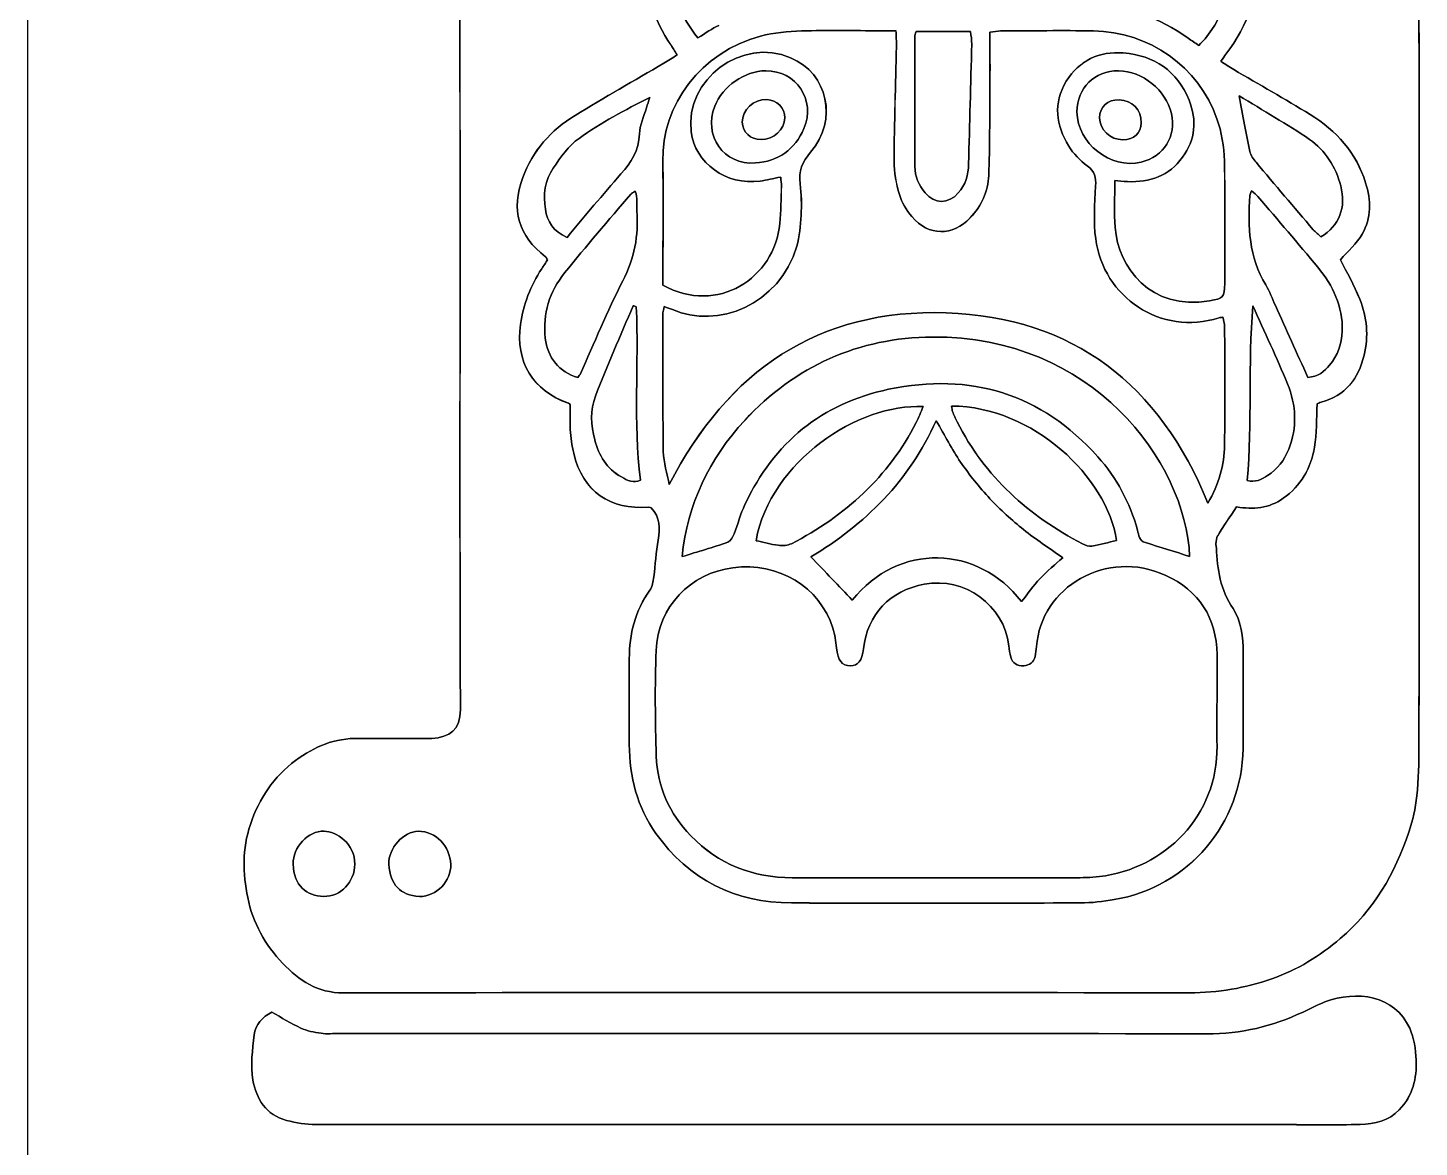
# Model space of a CAD drawing. Extents: x 0 to 300, y 0 to 232.
# Drawn here: x 0 to 66.8, y 67.1 to 120.8 of the extents above; entities that cross this region are included whole.
import ezdxf

# ---------------------------------------------------------------- set-up
doc = ezdxf.new("R2010")
doc.units = 0
doc.layers.get('0').update_dxf_attribs({"linetype": 'CONTINUOUS'})

msp = doc.modelspace()

# ---------------------------------------------------------------- linework, layer by layer
at = {"color": 7}
for points in [[(32.198491, 120.355827)], [(32.198491, 120.355827)], [(42.67963, 120.669189)], [(42.67963, 120.669189)], [(31.197166, 119.543951)], [(31.197166, 119.543951)], [(35.451436, 118.778577)], [(35.451436, 118.778577)], [(52.431598, 117.383476)], [(52.431598, 117.383476)], [(58.197584, 117.57507)], [(58.197584, 117.57507)], [(50.407915, 116.804832)], [(50.407915, 116.804832)], [(35.229078, 115.470257)], [(35.229078, 115.470257)], [(66.841484, 112.710104)], [(66.841627, 112.710104)], [(25.905657, 110.775708)], [(25.905657, 110.775708)], [(29.232865, 107.446068)], [(29.232865, 107.446068)], [(58.856501, 107.485131)], [(58.856501, 107.485131)], [(26.424348, 104.045171)], [(26.424348, 104.045171)], [(61.498034, 104.050179)], [(61.498034, 104.050179)], [(44.382798, 102.672678)], [(44.382798, 102.672678)], [(30.81498, 98.898037)], [(30.81498, 98.898037)], [(34.987547, 96.205421)], [(34.987547, 96.205421)], [(55.821764, 95.449921)], [(55.821764, 95.449921)], [(47.741055, 93.27986)], [(47.741055, 93.27986)], [(15.706685, 80.665862)], [(15.706685, 80.665862)], [(43.657059, 80.014242)], [(43.657059, 80.014242)], [(18.813252, 79.11222)], [(18.813252, 79.11222)], [(11.716984, 73.565015)], [(11.716984, 73.565015)]]:
    msp.add_lwpolyline(points, close=True, dxfattribs=at)
for points in [[(0, 0.000005), (0, 77.290004), (0, 154.580004), (0, 231.870004)], [(66.840196, 120.331646), (66.82045, 126.442472), (66.785107, 132.553012), (66.775234, 138.663696)], [(66.775664, 138.663553), (66.785394, 132.552869), (66.820879, 126.442186), (66.840625, 120.331503)], [(20.782133, 138.015224), (20.749938, 128.401623), (20.76625, 118.788021), (20.766107, 109.174276)], [(20.766536, 109.174133), (20.766679, 118.787878), (20.750367, 128.401479), (20.782562, 138.015081)], [(30.907844, 119.999254), (30.05347, 121.245544), (29.645814, 122.629197), (29.643096, 124.134332)], [(29.643096, 124.13376), (29.645814, 122.628482), (30.05347, 121.244972), (30.907844, 119.998682)], [(57.88222, 124.206305), (57.874207, 122.769995), (57.482148, 121.453163), (56.568393, 120.318768)], [(56.568536, 120.318482), (57.482291, 121.45302), (57.87435, 122.769852), (57.882363, 124.206019)], [(59.126649, 124.297881), (59.15126, 122.531183), (58.627275, 120.968384), (57.563708, 119.572997)], [(57.563708, 119.572425), (58.627275, 120.967955), (59.15126, 122.530753), (59.126649, 124.297308)], [(32.198491, 120.355827), (31.393339, 121.326674), (30.95864, 122.413708), (30.938894, 123.599186)], [(30.939037, 123.5989), (30.95864, 122.413565), (31.393339, 121.326674), (32.198491, 120.355827)], [(55.753797, 120.336797), (54.362846, 121.357295), (52.80248, 121.867687), (51.080425, 121.882282)], [(51.080568, 121.881996), (52.802623, 121.867401), (54.362989, 121.357009), (55.75394, 120.336511)], [(30.506627, 114.420855), (30.451109, 117.141945), (32.34444, 119.688898), (35.208331, 120.44168)], [(35.20876, 120.441823), (32.344869, 119.689041), (30.451396, 117.141945), (30.507057, 114.420998)], [(36.650936, 119.405156), (34.308026, 120.408913), (31.572341, 118.374642), (31.868818, 115.849009)], [(31.869247, 115.849152), (31.572913, 118.374642), (34.308598, 120.408913), (36.651365, 119.405299)], [(33.205968, 120.951929), (32.871573, 120.818285), (32.5771, 120.584767), (32.198491, 120.355827)], [(32.198491, 120.355827), (32.5771, 120.58491), (32.871716, 120.818285), (33.206111, 120.951643)], [(35.208331, 120.44168), (35.842064, 120.608233), (36.515146, 120.669761), (37.172918, 120.689507)], [(37.173348, 120.68965), (36.515576, 120.669761), (35.842493, 120.608376), (35.20876, 120.441823)], [(37.172918, 120.689507), (38.430798, 120.727282), (39.690538, 120.700382), (40.94942, 120.700382)], [(40.949849, 120.700525), (39.690967, 120.700525), (38.431084, 120.727425), (37.173348, 120.68965)], [(40.94942, 120.700382), (41.175927, 120.700382), (41.402577, 120.700382), (41.711932, 120.700382)], [(41.712361, 120.700525), (41.403006, 120.700525), (41.176356, 120.700525), (40.949849, 120.700525)], [(41.711932, 120.700382), (41.719801, 120.417927), (41.736686, 120.178399), (41.731534, 119.939157)], [(41.731964, 119.939301), (41.737115, 120.178542), (41.720231, 120.418213), (41.712361, 120.700525)], [(42.618962, 114.172742), (42.609232, 116.25323), (42.61424, 118.333862), (42.616672, 120.414493)], [(42.616815, 120.414493), (42.614383, 118.333862), (42.609375, 116.25323), (42.619105, 114.172742)], [(42.616672, 120.414493), (42.616815, 120.478739), (42.647436, 120.542986), (42.67963, 120.669189)], [(42.67963, 120.669189), (42.647436, 120.542986), (42.616815, 120.478739), (42.616815, 120.414493)], [(45.297698, 120.669189), (44.401685, 120.669189), (43.563194, 120.669189), (42.67963, 120.669189)], [(42.67963, 120.669189), (43.563337, 120.669189), (44.401828, 120.669189), (45.297555, 120.669189)], [(45.297555, 120.669189), (45.317873, 120.447833), (45.355648, 120.251231), (45.350926, 120.055917)], [(45.351069, 120.055917), (45.355934, 120.251231), (45.318159, 120.447833), (45.297698, 120.669189)], [(46.22476, 117.939943), (46.231914, 118.826225), (46.226048, 119.71265), (46.226048, 120.634848)], [(46.226477, 120.634991), (46.226477, 119.712793), (46.232343, 118.826368), (46.225189, 117.940086)], [(46.226048, 120.634848), (46.423222, 120.657026), (46.576325, 120.688362), (46.729572, 120.689078)], [(46.730001, 120.689221), (46.576754, 120.688505), (46.423651, 120.657169), (46.226477, 120.634991)], [(46.729572, 120.689078), (48.217249, 120.69566), (49.7055, 120.715978), (51.193035, 120.695803)], [(51.193464, 120.695946), (49.705929, 120.716264), (48.217679, 120.695803), (46.730001, 120.689221)], [(51.193035, 120.695803), (53.856747, 120.659315), (56.262186, 118.966021), (57.132443, 116.470866)], [(57.132872, 116.471009), (56.262615, 118.966164), (53.857176, 120.659459), (51.193464, 120.695946)], [(56.259038, 119.990812), (56.081181, 120.112293), (55.913769, 120.219465), (55.753797, 120.336797)], [(55.75394, 120.336511), (55.913912, 120.219179), (56.081467, 120.112007), (56.259181, 119.990526)], [(66.841627, 112.710104), (66.841627, 115.250618), (66.848495, 117.791132), (66.840196, 120.331646)], [(66.840625, 120.331503), (66.848638, 117.791132), (66.841627, 115.250618), (66.841484, 112.710104)], [(31.197166, 119.543951), (31.078261, 119.731538), (30.997416, 119.868472), (30.907844, 119.999254)], [(30.907844, 119.998682), (30.997273, 119.868329), (31.078261, 119.731395), (31.197166, 119.543951)], [(41.731534, 119.939157), (41.692472, 118.108929), (41.627653, 116.278986), (41.620499, 114.448614)], [(41.620928, 114.448757), (41.628082, 116.279129), (41.692901, 118.109072), (41.731964, 119.939301)], [(45.350926, 120.055917), (45.30385, 118.136401), (45.247331, 116.217172), (45.19911, 114.297657)], [(45.199254, 114.297657), (45.247474, 116.217172), (45.303993, 118.136401), (45.351069, 120.055917)], [(52.634209, 119.633666), (51.478351, 119.723239), (50.513656, 119.284247), (49.894375, 118.27076)], [(49.894804, 118.270903), (50.514086, 119.28439), (51.47878, 119.723382), (52.634639, 119.633809)], [(56.568393, 120.318768), (56.484114, 120.214171), (56.38381, 120.122309), (56.259038, 119.990812)], [(56.259181, 119.990526), (56.383953, 120.122023), (56.484257, 120.213885), (56.568536, 120.318482)], [(26.295999, 116.635989), (27.700973, 117.495228), (29.135708, 118.30596), (30.555992, 119.140015)], [(30.555992, 119.139443), (29.135708, 118.305387), (27.700973, 117.494655), (26.295999, 116.635416)], [(31.197166, 119.543951), (30.971804, 119.401293), (30.767761, 119.263786), (30.555992, 119.139443)], [(30.555992, 119.140015), (30.767618, 119.263786), (30.971661, 119.401293), (31.197166, 119.543951)], [(37.611338, 114.870006), (38.936612, 116.431803), (38.439956, 118.638781), (36.650936, 119.405156)], [(36.651365, 119.405299), (38.440385, 118.638924), (38.937184, 116.431946), (37.611767, 114.870149)], [(55.792717, 117.358436), (55.225662, 118.765413), (54.125464, 119.518338), (52.634209, 119.633666)], [(52.634639, 119.633809), (54.125894, 119.518338), (55.226091, 118.765556), (55.793146, 117.358579)], [(57.563708, 119.572997), (57.495026, 119.482852), (57.429492, 119.390132), (57.313448, 119.231305)], [(57.313448, 119.230733), (57.429492, 119.389416), (57.494883, 119.48228), (57.563708, 119.572425)], [(57.313448, 119.231305), (57.531656, 119.092081), (57.731406, 118.955719), (57.939455, 118.833809)], [(57.939455, 118.833236), (57.731263, 118.95529), (57.531656, 119.091652), (57.313448, 119.230733)], [(35.451436, 118.778577), (34.44496, 118.773283), (33.379103, 118.030803), (33.002355, 117.07312)], [(33.002355, 117.07312), (33.379103, 118.030803), (34.445103, 118.773283), (35.451436, 118.778577)], [(37.286816, 116.002541), (37.871899, 117.383333), (36.926951, 118.786304), (35.451436, 118.778577)], [(35.451436, 118.778577), (36.926951, 118.786304), (37.871756, 117.383333), (37.286816, 116.002541)], [(52.409562, 118.775143), (51.251414, 118.78659), (50.402764, 117.951103), (50.407915, 116.804832)], [(50.407915, 116.804832), (50.402764, 117.951103), (51.251414, 118.78659), (52.409562, 118.775286)], [(52.409562, 118.775286), (53.553831, 118.763982), (54.691231, 117.84479), (54.943923, 116.727135)], [(54.943923, 116.726992), (54.691088, 117.84479), (53.553831, 118.763839), (52.409562, 118.775143)], [(57.939455, 118.833809), (59.162707, 118.116083), (60.399697, 117.421108), (61.609356, 116.681347)], [(61.609356, 116.680775), (60.399697, 117.420536), (59.162707, 118.115511), (57.939455, 118.833236)], [(46.166666, 113.754069), (46.219895, 115.148168), (46.213456, 116.544556), (46.22476, 117.939943)], [(46.225189, 117.940086), (46.213885, 116.544699), (46.220324, 115.148311), (46.167096, 113.754212)], [(49.894375, 118.27076), (49.253058, 117.220786), (49.393856, 116.157362), (50.014282, 115.156037)], [(50.014711, 115.156181), (49.394285, 116.157505), (49.253487, 117.220929), (49.894804, 118.270903)], [(29.879333, 117.488645), (28.67926, 116.902274), (27.540715, 116.277126), (26.487307, 115.531498)], [(26.48745, 115.531498), (27.540858, 116.277126), (28.679403, 116.902274), (29.879476, 117.488645)], [(29.387113, 115.745557), (29.397701, 116.164946), (29.599454, 116.580042), (29.719075, 116.995853)], [(29.719218, 116.995853), (29.599597, 116.580042), (29.397844, 116.164802), (29.387256, 115.745557)], [(29.719075, 116.995853), (29.766723, 117.161834), (29.825532, 117.324668), (29.879333, 117.488645)], [(29.879476, 117.488645), (29.825675, 117.324668), (29.766866, 117.161834), (29.719218, 116.995853)], [(33.002355, 117.07312), (32.443313, 115.651405), (33.435337, 114.24729), (34.959931, 114.348596)], [(34.959931, 114.348596), (33.43548, 114.24729), (32.443313, 115.651405), (33.002355, 117.07312)], [(35.498512, 117.396497), (34.887386, 117.424542), (34.311317, 116.887107), (34.325196, 116.302452)], [(34.325339, 116.302452), (34.31146, 116.88725), (34.887529, 117.424685), (35.498655, 117.396497)], [(36.373061, 116.517083), (36.380787, 116.981401), (35.990302, 117.37389), (35.498512, 117.396497)], [(35.498655, 117.396497), (35.990445, 117.37389), (36.380931, 116.981401), (36.373204, 116.517083)], [(52.431598, 117.383476), (51.882572, 117.396783), (51.494949, 117.040926), (51.495807, 116.524381)], [(51.495807, 116.524381), (51.494949, 117.041069), (51.882572, 117.396783), (52.431598, 117.383476)], [(53.491159, 116.283422), (53.508615, 116.889253), (53.047016, 117.368595), (52.431598, 117.383476)], [(52.431598, 117.383476), (53.047016, 117.368595), (53.508615, 116.889253), (53.491159, 116.283422)], [(55.480071, 114.620462), (56.10107, 115.467538), (56.175046, 116.409768), (55.792717, 117.358436)], [(55.793146, 117.358579), (56.175475, 116.409911), (56.101499, 115.467681), (55.480501, 114.620605)], [(58.197584, 117.57507), (58.382167, 116.592347), (58.529117, 115.74384), (58.709264, 114.902487)], [(61.583314, 115.47598), (60.500001, 116.220463), (59.349722, 116.867504), (58.197584, 117.57507)], [(58.197584, 117.57507), (59.349722, 116.867504), (60.499858, 116.220463), (61.583314, 115.47598)], [(58.709264, 114.902487), (58.529117, 115.74384), (58.382167, 116.592347), (58.197584, 117.57507)], [(23.777807, 113.648184), (24.259296, 114.944698), (25.133702, 115.925274), (26.295999, 116.635989)], [(26.295999, 116.635416), (25.133702, 115.924702), (24.259439, 114.944125), (23.777807, 113.647612)], [(35.229078, 115.470257), (35.82704, 115.461529), (36.36376, 115.952747), (36.373061, 116.517083)], [(36.373204, 116.517083), (36.36376, 115.952747), (35.82704, 115.461529), (35.229078, 115.470257)], [(50.407915, 116.804832), (50.41464, 115.293258), (52.023513, 114.032516), (53.490443, 114.389376)], [(53.490443, 114.389519), (52.023513, 114.032516), (50.41464, 115.293258), (50.407915, 116.804832)], [(51.495807, 116.524381), (51.496523, 115.940728), (51.994609, 115.464677), (52.604018, 115.464677)], [(52.604018, 115.464677), (51.994609, 115.464677), (51.496523, 115.940728), (51.495807, 116.524381)], [(54.943923, 116.727135), (55.192895, 115.625793), (54.590784, 114.657378), (53.490443, 114.389519)], [(53.490443, 114.389376), (54.590784, 114.657235), (55.192895, 115.62565), (54.943923, 116.726992)], [(57.132443, 116.470866), (57.354371, 115.834271), (57.473276, 115.13343), (57.489159, 114.45863)], [(57.489588, 114.458773), (57.473706, 115.133716), (57.3548, 115.834414), (57.132872, 116.471009)], [(61.609356, 116.681347), (62.877824, 115.905528), (63.827208, 114.842963), (64.276645, 113.399069)], [(64.276645, 113.398497), (63.827208, 114.842533), (62.877967, 115.905099), (61.609356, 116.680775)], [(28.498541, 113.819316), (28.999919, 114.381077), (29.366937, 114.95314), (29.387113, 115.745557)], [(29.387256, 115.745557), (29.367081, 114.95314), (29.000062, 114.381077), (28.498684, 113.819316)], [(31.868818, 115.849009), (32.045244, 114.344876), (33.564831, 113.25498), (35.185007, 113.479055)], [(35.185437, 113.479198), (33.56526, 113.255124), (32.045674, 114.345019), (31.869247, 115.849152)], [(34.325196, 116.302452), (34.336643, 115.826258), (34.715395, 115.477554), (35.229078, 115.470257)], [(35.229078, 115.470257), (34.715395, 115.477554), (34.336643, 115.826258), (34.325339, 116.302452)], [(34.959931, 114.348596), (36.054549, 114.421284), (36.858842, 114.992059), (37.286816, 116.002541)], [(37.286816, 116.002541), (36.858699, 114.992059), (36.054549, 114.421284), (34.959931, 114.348596)], [(52.604018, 115.464677), (53.153616, 115.464677), (53.476135, 115.762298), (53.491159, 116.283422)], [(53.491159, 116.283422), (53.476135, 115.762298), (53.153616, 115.464677), (52.604018, 115.464677)], [(26.487307, 115.531498), (25.984785, 115.175783), (25.601025, 114.621177), (25.241303, 114.102629)], [(25.241446, 114.102629), (25.601168, 114.621177), (25.984928, 115.175783), (26.48745, 115.531498)], [(50.014282, 115.156037), (50.237927, 114.795315), (50.55229, 114.459632), (50.89713, 114.213093)], [(50.89756, 114.213236), (50.552576, 114.459775), (50.238357, 114.795315), (50.014711, 115.156181)], [(63.080436, 113.244964), (62.839477, 114.160866), (62.351693, 114.947702), (61.583314, 115.47598)], [(61.583314, 115.47598), (62.351693, 114.947845), (62.839477, 114.161009), (63.080436, 113.244964)], [(30.513352, 109.13321), (30.513352, 110.895758), (30.542542, 112.659022), (30.506627, 114.420855)], [(30.507057, 114.420998), (30.542828, 112.659165), (30.513782, 110.895901), (30.513782, 109.133353)], [(37.106669, 113.342979), (37.025538, 113.952674), (37.20497, 114.391093), (37.611338, 114.870006)], [(37.611767, 114.870149), (37.205399, 114.391236), (37.025968, 113.952817), (37.107098, 113.343122)], [(41.620499, 114.448614), (41.618352, 113.910034), (41.723522, 113.355571), (41.87734, 112.837309)], [(41.87777, 112.837452), (41.723951, 113.355714), (41.618639, 113.910177), (41.620928, 114.448757)], [(52.837107, 113.454587), (53.909403, 113.40837), (54.827307, 113.73003), (55.480071, 114.620462)], [(55.480501, 114.620605), (54.827593, 113.73003), (53.909689, 113.40837), (52.837536, 113.45473)], [(57.489159, 114.45863), (57.535519, 112.491181), (57.50776, 110.521871), (57.504899, 108.553277)], [(57.505328, 108.55342), (57.50819, 110.522014), (57.535949, 112.491324), (57.489588, 114.458773)], [(58.709264, 114.902487), (58.749328, 114.715615), (58.885118, 114.535897), (59.012895, 114.383366)], [(59.012895, 114.383366), (58.884975, 114.535897), (58.749328, 114.715615), (58.709264, 114.902487)], [(59.012895, 114.383366), (59.921642, 113.298765), (60.838116, 112.220603), (61.757165, 111.14473)], [(61.757165, 111.14473), (60.838116, 112.220603), (59.921499, 113.298765), (59.012895, 114.383366)], [(24.879436, 109.847644), (23.562604, 110.854549), (23.200736, 112.094257), (23.777807, 113.648184)], [(23.777807, 113.647612), (23.200736, 112.093828), (23.562604, 110.85412), (24.879436, 109.847072)], [(25.241303, 114.102629), (24.836509, 113.519406), (24.75681, 112.826577), (24.867273, 112.128741)], [(24.867416, 112.128741), (24.756953, 112.826577), (24.836653, 113.519406), (25.241446, 114.102629)], [(25.905657, 110.775708), (26.782353, 111.809799), (27.618841, 112.833875), (28.498541, 113.819316)], [(28.498684, 113.819316), (27.618841, 112.833875), (26.782496, 111.809799), (25.905657, 110.775708)], [(35.185007, 113.479055), (35.499656, 113.522554), (35.809297, 113.601538), (36.172739, 113.674655)], [(36.173168, 113.674798), (35.809726, 113.601681), (35.500085, 113.522697), (35.185437, 113.479198)], [(36.172739, 113.674655), (36.186475, 113.519549), (36.214663, 113.372884), (36.209798, 113.227078)], [(36.210227, 113.227222), (36.215092, 113.373027), (36.186904, 113.519692), (36.173168, 113.674798)], [(43.107032, 112.919441), (42.798822, 113.27673), (42.621108, 113.702414), (42.618962, 114.172742)], [(42.619105, 114.172742), (42.621394, 113.702414), (42.798965, 113.27673), (43.107175, 112.919441)], [(45.19911, 114.297657), (45.185946, 113.777392), (45.054879, 113.302056), (44.704315, 112.90828)], [(44.704458, 112.90828), (45.055022, 113.302056), (45.18609, 113.777392), (45.199254, 114.297657)], [(45.281815, 111.716936), (45.81739, 112.287138), (46.13719, 112.980396), (46.166666, 113.754069)], [(46.167096, 113.754212), (46.137477, 112.980539), (45.81782, 112.287281), (45.282244, 111.717079)], [(50.89713, 114.213093), (51.272448, 113.94509), (51.329111, 113.663065), (51.301924, 113.231943)], [(51.302353, 113.232086), (51.32954, 113.663351), (51.272877, 113.945233), (50.89756, 114.213236)], [(28.968869, 112.849614), (29.010078, 112.898264), (29.078903, 112.92359), (29.177776, 112.987407)], [(29.177919, 112.987407), (29.079046, 112.92359), (29.010078, 112.898264), (28.969012, 112.849614)], [(29.177776, 112.987407), (29.327445, 112.670612), (29.231434, 112.351098), (29.258763, 112.048326)], [(29.258907, 112.048326), (29.231577, 112.351098), (29.327588, 112.670755), (29.177919, 112.987407)], [(36.209798, 113.227078), (36.189909, 112.632551), (36.184615, 112.036163), (36.129526, 111.444641)], [(36.129955, 111.444784), (36.185044, 112.036306), (36.190338, 112.632694), (36.210227, 113.227222)], [(37.150597, 111.834983), (37.17764, 112.336074), (37.172632, 112.846609), (37.106669, 113.342979)], [(37.107098, 113.343122), (37.173061, 112.846753), (37.178213, 112.336217), (37.151026, 111.835126)], [(51.301924, 113.231943), (51.248982, 112.390447), (51.196898, 111.531065), (51.30636, 110.700587)], [(51.306789, 110.70073), (51.197184, 111.531352), (51.249411, 112.390734), (51.302353, 113.232086)], [(52.237715, 111.251902), (52.18005, 111.976353), (52.228414, 112.709389), (52.228414, 113.499373)], [(52.228843, 113.499517), (52.228843, 112.709532), (52.180623, 111.976496), (52.238144, 111.252045)], [(52.228414, 113.499373), (52.403982, 113.486066), (52.62033, 113.464031), (52.837107, 113.454587)], [(52.837536, 113.45473), (52.620759, 113.464031), (52.404411, 113.486209), (52.228843, 113.499517)], [(58.712269, 112.781505), (58.716275, 112.843175), (58.755052, 112.902414), (58.796547, 113.013306)], [(58.79669, 113.013306), (58.755195, 112.902414), (58.716418, 112.843175), (58.712412, 112.781505)], [(58.796547, 113.013306), (58.91717, 112.904703), (59.022339, 112.829439), (59.103612, 112.733857)], [(59.103755, 112.733857), (59.022482, 112.829439), (58.917313, 112.904703), (58.79669, 113.013306)], [(62.129192, 110.800462), (63.01576, 111.330314), (63.350585, 112.21817), (63.080436, 113.244964)], [(63.080436, 113.244964), (63.350585, 112.21817), (63.015617, 111.330314), (62.129192, 110.800462)], [(64.276645, 113.399069), (64.536205, 112.565014), (64.562533, 111.704058), (64.115672, 110.93339)], [(64.115672, 110.932818), (64.562676, 111.703629), (64.536348, 112.564441), (64.276645, 113.398497)], [(25.792332, 109.071682), (26.823991, 110.352885), (27.905874, 111.593738), (28.968869, 112.849614)], [(28.969012, 112.849614), (27.906017, 111.593738), (26.824134, 110.352885), (25.792475, 109.071682)], [(41.87734, 112.837309), (41.990665, 112.455409), (42.214311, 112.079376), (42.473585, 111.772597)], [(42.474014, 111.77274), (42.214597, 112.079662), (41.991095, 112.455552), (41.87777, 112.837452)], [(44.704315, 112.90828), (44.221109, 112.365407), (43.581939, 112.368984), (43.107032, 112.919441)], [(43.107175, 112.919441), (43.582082, 112.368984), (44.221252, 112.365407), (44.704458, 112.90828)], [(59.485226, 108.490319), (58.663047, 109.823176), (58.613395, 111.287674), (58.712269, 112.781505)], [(58.712412, 112.781505), (58.613539, 111.287674), (58.66319, 109.823176), (59.485369, 108.490319)], [(59.103612, 112.733857), (60.065445, 111.605042), (61.035004, 110.482522), (61.979093, 109.338826)], [(61.979236, 109.338826), (61.035147, 110.482379), (60.065588, 111.605042), (59.103755, 112.733857)], [(66.840768, 100.281547), (66.841198, 104.424209), (66.841198, 108.567157), (66.841627, 112.710104)], [(66.841484, 112.710104), (66.841198, 108.567157), (66.841198, 104.424209), (66.841198, 100.281404)], [(24.867273, 112.128741), (24.961138, 111.537075), (25.233863, 111.057161), (25.905657, 110.775708)], [(25.905657, 110.775708), (25.233863, 111.057161), (24.960995, 111.536932), (24.867416, 112.128741)], [(29.258763, 112.048326), (29.36565, 110.860416), (29.128268, 109.763509), (28.581389, 108.684917)], [(28.581532, 108.684917), (29.128411, 109.763509), (29.365793, 110.860416), (29.258907, 112.048326)], [(36.944265, 110.34802), (37.083632, 110.823642), (37.123696, 111.336181), (37.150597, 111.834983)], [(37.151026, 111.835126), (37.124126, 111.336467), (37.084061, 110.823928), (36.944694, 110.348163)], [(42.473585, 111.772597), (43.273443, 110.826361), (44.434595, 110.814771), (45.281815, 111.716936)], [(45.282244, 111.717079), (44.434882, 110.814771), (43.273729, 110.826361), (42.474014, 111.77274)], [(36.129526, 111.444641), (35.885276, 108.820707), (33.136141, 107.027109), (30.513352, 108.47601)], [(30.513782, 108.476153), (33.136571, 107.027252), (35.885563, 108.82085), (36.129955, 111.444784)], [(56.776012, 107.726948), (53.933155, 107.233297), (52.389387, 109.344263), (52.237715, 111.251902)], [(52.238144, 111.252045), (52.389816, 109.344406), (53.933584, 107.23344), (56.776442, 107.727091)], [(61.757165, 111.14473), (61.869632, 111.01309), (62.01229, 110.907348), (62.129192, 110.800462)], [(62.129192, 110.800462), (62.01229, 110.907348), (61.869632, 111.01309), (61.757165, 111.14473)], [(30.976812, 107.307703), (33.118542, 106.359464), (36.116219, 107.523764), (36.944265, 110.34802)], [(36.944694, 110.348163), (36.116648, 107.523908), (33.119114, 106.359607), (30.977241, 107.307846)], [(51.30636, 110.700587), (51.674094, 107.915251), (54.429954, 106.008757), (57.230744, 106.914785)], [(57.231173, 106.914928), (54.430383, 106.0089), (51.674523, 107.915394), (51.306789, 110.70073)], [(64.115672, 110.93339), (63.850388, 110.475797), (63.424131, 110.11164), (63.067558, 109.702411)], [(63.067558, 109.701838), (63.424131, 110.110925), (63.850388, 110.475082), (64.115672, 110.932818)], [(24.690274, 109.266424), (24.789434, 109.414519), (24.886447, 109.564188), (24.973444, 109.696544)], [(24.973444, 109.695972), (24.886447, 109.563616), (24.789434, 109.413947), (24.690274, 109.265851)], [(24.973444, 109.696544), (24.926798, 109.773382), (24.912203, 109.822604), (24.879436, 109.847644)], [(24.879436, 109.847072), (24.912203, 109.822032), (24.926798, 109.77281), (24.973444, 109.695972)], [(63.067558, 109.702411), (63.363319, 109.107883), (63.73091, 108.477155), (63.997482, 107.806219)], [(63.997482, 107.805646), (63.73091, 108.476439), (63.363319, 109.107311), (63.067558, 109.701838)], [(20.766107, 109.174276), (20.766107, 102.147262), (20.750081, 95.119818), (20.785567, 88.093091)], [(20.785996, 88.092947), (20.75051, 95.119675), (20.766536, 102.147119), (20.766536, 109.174133)], [(23.673353, 106.59613), (23.815439, 107.562541), (24.146543, 108.454261), (24.690274, 109.266424)], [(24.690274, 109.265851), (24.146543, 108.453688), (23.815439, 107.561969), (23.673353, 106.595558)], [(24.86341, 105.934495), (24.727477, 107.113819), (25.063875, 108.166942), (25.792332, 109.071682)], [(25.792475, 109.071682), (25.064018, 108.166942), (24.72762, 107.113819), (24.863553, 105.934495)], [(30.513352, 108.47601), (30.513352, 108.678765), (30.513352, 108.90613), (30.513352, 109.13321)], [(30.513782, 109.133353), (30.513782, 108.906273), (30.513782, 108.678908), (30.513782, 108.476153)], [(61.979093, 109.338826), (62.708981, 108.454833), (63.187036, 107.459661), (63.15155, 106.27633)], [(63.151693, 106.27633), (63.187179, 107.459804), (62.708981, 108.454976), (61.979236, 109.338826)], [(28.581389, 108.684917), (27.83848, 107.219704), (27.213475, 105.694537), (26.536386, 104.195698)], [(26.536529, 104.195698), (27.213618, 105.694537), (27.838623, 107.219704), (28.581532, 108.684917)], [(57.504899, 108.553277), (57.503897, 107.90638), (57.440366, 107.842134), (56.776012, 107.726948)], [(56.776442, 107.727091), (57.440796, 107.84242), (57.504326, 107.906523), (57.505328, 108.55342)], [(59.941245, 107.496864), (59.791147, 107.829113), (59.675103, 108.182538), (59.485226, 108.490319)], [(59.485369, 108.490319), (59.675246, 108.182538), (59.79129, 107.829113), (59.941388, 107.496864)], [(63.997482, 107.806219), (64.341177, 106.941399), (64.430893, 106.032509), (64.201095, 105.1116)], [(64.201095, 105.111027), (64.430893, 106.03208), (64.341177, 106.940827), (63.997482, 107.805646)], [(27.268849, 103.150446), (27.826317, 104.616089), (28.473071, 106.04782), (29.083339, 107.49343)], [(29.083339, 107.493287), (28.472928, 106.047677), (27.826317, 104.616089), (27.268849, 103.150303)], [(29.430754, 99.113669), (29.081192, 101.920611), (29.363646, 104.68892), (29.232865, 107.446068)], [(29.232865, 107.446068), (29.363646, 104.68892), (29.081192, 101.920611), (29.430754, 99.113812)], [(29.083339, 107.49343), (29.133276, 107.47769), (29.182927, 107.461808), (29.232865, 107.446068)], [(29.232865, 107.446068), (29.182927, 107.461808), (29.133276, 107.47769), (29.083339, 107.493287)], [(30.532097, 100.493459), (30.498901, 102.713315), (30.515928, 104.933886), (30.517073, 107.154313)], [(30.517502, 107.154456), (30.516357, 104.934029), (30.499473, 102.713458), (30.532526, 100.493602)], [(30.517073, 107.154313), (30.517216, 107.238019), (30.544402, 107.321868), (30.566867, 107.450074)], [(30.567296, 107.450218), (30.544975, 107.322011), (30.517645, 107.238162), (30.517502, 107.154456)], [(30.566867, 107.450074), (30.726982, 107.395129), (30.856189, 107.361074), (30.976812, 107.307703)], [(30.977241, 107.307846), (30.856619, 107.361217), (30.727411, 107.395272), (30.567296, 107.450218)], [(30.81498, 98.898037), (33.637519, 104.38486), (37.995813, 107.354206), (44.125527, 107.150736)], [(44.125098, 107.150593), (37.99567, 107.354063), (33.637519, 104.384717), (30.81498, 98.898037)], [(56.698602, 98.010324), (54.382735, 103.699758), (50.237784, 106.947695), (44.125098, 107.150593)], [(44.125527, 107.150736), (50.23807, 106.947838), (54.383165, 103.699901), (56.699031, 98.010467)], [(58.856501, 107.485131), (58.623984, 104.679476), (58.833177, 101.883123), (58.583061, 99.09378)], [(58.583061, 99.09378), (58.833177, 101.883123), (58.623841, 104.679476), (58.856501, 107.485131)], [(60.522752, 103.73739), (60.003202, 105.001423), (59.41497, 106.237267), (58.856501, 107.485131)], [(58.856501, 107.485131), (59.41497, 106.237124), (60.003202, 105.001423), (60.522752, 103.73739)], [(61.498034, 104.050179), (60.972045, 105.214623), (60.456645, 106.355743), (59.941245, 107.496864)], [(59.941388, 107.496864), (60.456645, 106.355886), (60.972045, 105.214623), (61.498034, 104.050179)], [(25.973194, 102.81319), (24.272317, 103.396986), (23.411504, 104.815409), (23.673353, 106.59613)], [(23.673353, 106.595558), (23.411504, 104.81498), (24.27246, 103.396556), (25.973194, 102.812617)], [(57.230744, 106.914785), (57.271953, 106.928092), (57.318456, 106.924658), (57.417615, 106.934817)], [(57.418045, 106.93496), (57.318885, 106.924944), (57.272239, 106.928235), (57.231173, 106.914928)], [(57.417615, 106.934817), (57.446233, 106.794592), (57.501035, 106.649645), (57.501322, 106.504554)], [(57.501751, 106.504697), (57.501322, 106.649788), (57.446519, 106.794592), (57.418045, 106.93496)], [(57.501322, 106.504554), (57.507045, 104.604642), (57.522355, 102.704443), (57.497744, 100.804817)], [(57.498174, 100.80496), (57.522928, 102.704586), (57.507474, 104.604785), (57.501751, 106.504697)], [(26.424348, 104.045171), (25.526333, 104.305589), (24.972156, 104.992265), (24.86341, 105.934495)], [(24.863553, 105.934495), (24.972156, 104.992265), (25.526333, 104.305733), (26.424348, 104.045171)], [(34.442814, 101.986145), (36.870718, 104.602209), (39.917904, 105.959964), (43.463033, 105.989583)], [(43.463033, 105.98944), (39.917904, 105.959964), (36.870718, 104.602209), (34.442814, 101.986002)], [(55.821764, 95.449921), (55.620869, 100.03601), (51.114051, 106.052971), (43.463033, 105.98944)], [(43.463033, 105.989583), (51.114051, 106.052971), (55.620869, 100.03601), (55.821764, 95.449921)], [(63.15155, 106.27633), (63.133235, 105.663201), (62.935059, 105.110312), (62.547007, 104.637552)], [(62.54715, 104.637552), (62.935202, 105.110312), (63.133378, 105.663201), (63.151693, 106.27633)], [(64.201095, 105.1116), (63.920787, 103.987793), (63.311665, 103.168332), (62.138206, 102.863413)], [(62.138206, 102.862841), (63.311665, 103.16776), (63.920787, 103.987077), (64.201095, 105.111027)], [(51.408667, 100.240481), (48.691441, 103.266204), (45.293834, 104.301726), (41.357075, 103.47783)], [(41.357075, 103.477687), (45.293834, 104.301583), (48.691441, 103.266061), (51.408667, 100.240338)], [(61.498034, 104.050179), (62.007425, 104.081372), (62.299466, 104.336067), (62.54715, 104.637552)], [(62.547007, 104.637552), (62.299466, 104.33621), (62.007425, 104.081372), (61.498034, 104.050179)], [(26.424348, 104.045171), (26.483157, 104.122867), (26.518357, 104.155491), (26.536529, 104.195698)], [(26.536386, 104.195698), (26.518357, 104.155491), (26.483157, 104.122867), (26.424348, 104.045171)], [(60.580845, 100.595767), (60.998087, 101.650463), (60.943714, 102.713458), (60.522752, 103.73739)], [(60.522752, 103.73739), (60.943571, 102.713458), (60.998087, 101.650463), (60.580845, 100.595767)], [(27.235224, 101.051929), (27.054791, 101.751482), (27.016443, 102.486808), (27.268849, 103.150446)], [(27.268849, 103.150303), (27.016443, 102.486665), (27.054791, 101.751339), (27.235224, 101.051786)], [(41.357075, 103.47783), (38.152494, 102.80718), (35.850935, 100.913707), (34.453975, 97.947794)], [(34.453975, 97.947651), (35.850935, 100.913707), (38.152494, 102.80718), (41.357075, 103.477687)], [(26.057473, 102.726765), (26.035008, 102.750804), (26.010397, 102.800598), (25.973194, 102.81319)], [(25.973194, 102.812617), (26.01054, 102.799883), (26.035008, 102.750088), (26.057473, 102.726193)], [(26.063482, 101.554165), (26.036296, 101.940214), (26.057473, 102.329555), (26.057473, 102.726765)], [(26.057473, 102.726193), (26.057473, 102.328982), (26.036296, 101.939642), (26.063482, 101.553593)], [(43.011879, 102.646922), (39.907888, 102.806894), (35.687244, 100.025421), (34.987547, 96.205421)], [(34.987547, 96.205421), (35.687244, 100.025278), (39.907888, 102.806894), (43.011879, 102.646922)], [(42.688216, 101.887129), (42.810412, 102.124797), (42.899126, 102.379635), (43.011879, 102.646922)], [(43.011879, 102.646922), (42.898983, 102.379778), (42.810412, 102.12494), (42.688216, 101.887129)], [(44.382798, 102.672678), (44.404547, 102.546761), (44.405119, 102.476792), (44.429444, 102.416266)], [(52.308829, 96.216153), (51.851951, 99.251748), (48.317411, 102.649641), (44.382798, 102.672678)], [(44.382798, 102.672678), (48.317411, 102.649784), (51.851808, 99.251891), (52.308829, 96.216296)], [(44.429444, 102.416409), (44.405263, 102.476648), (44.40469, 102.546761), (44.382798, 102.672678)], [(44.649369, 101.91589), (44.566951, 102.078294), (44.497125, 102.24728), (44.429444, 102.416409)], [(44.429444, 102.416266), (44.497125, 102.247137), (44.566951, 102.078151), (44.649369, 101.915747)], [(61.952622, 102.781281), (61.909553, 102.050678), (61.922574, 101.362428), (61.816976, 100.692923)], [(61.816976, 100.692351), (61.922574, 101.361856), (61.909553, 102.049962), (61.952622, 102.780709)], [(62.138206, 102.863413), (62.053642, 102.841378), (61.976089, 102.792013), (61.952622, 102.781281)], [(61.952622, 102.780709), (61.976232, 102.79144), (62.053642, 102.840805), (62.138206, 102.862841)], [(31.430685, 95.440334), (31.707129, 97.974122), (32.73378, 100.144756), (34.442814, 101.986145)], [(34.442814, 101.986002), (32.73378, 100.144613), (31.707129, 97.973979), (31.430685, 95.440191)], [(36.689856, 96.062763), (39.276444, 97.396193), (41.342623, 99.273498), (42.688216, 101.887129)], [(42.688216, 101.887129), (41.342623, 99.273498), (39.276444, 97.396193), (36.689856, 96.062763)], [(43.647043, 101.971121), (42.978397, 100.521648), (42.159651, 99.290811), (41.12742, 98.206353)], [(41.12742, 98.206353), (42.159651, 99.290668), (42.978397, 100.521648), (43.647043, 101.971121)], [(44.81578, 99.981636), (44.398537, 100.589185), (44.063713, 101.253396), (43.647043, 101.971121)], [(43.647043, 101.971121), (44.063713, 101.253253), (44.398537, 100.589185), (44.81578, 99.981636)], [(50.677062, 96.04917), (48.081174, 97.400629), (45.991528, 99.275644), (44.649369, 101.91589)], [(44.649369, 101.915747), (45.991528, 99.275501), (48.081174, 97.400486), (50.677062, 96.049027)], [(26.225743, 100.403458), (26.134024, 100.778203), (26.090526, 101.168402), (26.063482, 101.554165)], [(26.063482, 101.553593), (26.090526, 101.16783), (26.134024, 100.777631), (26.225743, 100.402885)], [(28.518573, 99.266916), (27.819592, 99.661693), (27.430252, 100.295284), (27.235224, 101.051929)], [(27.235224, 101.051786), (27.430252, 100.295141), (27.819592, 99.66155), (28.518573, 99.266773)], [(29.841844, 97.821878), (27.965255, 97.6579), (26.674608, 98.570081), (26.225743, 100.403458)], [(26.225743, 100.402885), (26.674608, 98.569508), (27.965398, 97.657327), (29.841844, 97.821305)], [(30.81498, 98.898037), (30.71625, 99.429892), (30.540253, 99.960459), (30.532097, 100.493459)], [(30.532526, 100.493602), (30.54011, 99.960316), (30.71625, 99.429749), (30.81498, 98.898037)], [(57.497744, 100.804817), (57.48501, 99.834829), (57.230171, 98.914349), (56.698602, 98.010324)], [(56.699031, 98.010467), (57.2306, 98.914492), (57.485439, 99.834972), (57.498174, 100.80496)], [(59.566356, 99.335168), (60.041978, 99.641375), (60.373368, 100.071209), (60.580845, 100.595767)], [(60.580845, 100.595767), (60.373368, 100.071209), (60.041978, 99.641375), (59.566356, 99.335168)], [(61.816976, 100.692923), (61.658149, 99.685303), (61.163353, 98.850246), (60.31642, 98.242697)], [(60.31642, 98.242125), (61.163353, 98.849673), (61.658006, 99.68473), (61.816976, 100.692351)], [(66.836905, 86.342132), (66.84549, 90.988604), (66.840911, 95.635076), (66.840768, 100.281547)], [(66.841198, 100.281404), (66.841198, 95.634932), (66.845919, 90.988461), (66.837334, 86.341989)], [(46.228194, 98.218659), (45.715512, 98.768114), (45.241321, 99.362069), (44.81578, 99.981636)], [(44.81578, 99.981636), (45.241321, 99.362069), (45.715655, 98.768114), (46.228194, 98.218659)], [(53.31602, 96.711235), (52.947713, 98.033933), (52.322708, 99.222845), (51.408667, 100.240481)], [(51.408667, 100.240338), (52.322565, 99.222702), (52.94757, 98.03379), (53.31602, 96.711091)], [(29.430754, 99.113812), (29.116249, 98.953555), (28.807753, 99.103796), (28.518573, 99.266916)], [(28.518573, 99.266773), (28.807609, 99.10351), (29.116106, 98.953412), (29.430754, 99.113669)], [(58.583061, 99.09378), (58.973832, 98.988611), (59.27775, 99.149441), (59.566356, 99.335168)], [(59.566356, 99.335168), (59.27775, 99.149441), (58.973832, 98.988611), (58.583061, 99.09378)], [(29.941147, 97.783101), (29.924119, 97.790255), (29.881336, 97.825312), (29.841844, 97.821878)], [(29.841844, 97.821305), (29.881336, 97.824739), (29.924119, 97.789683), (29.941147, 97.782529)], [(30.282266, 96.238761), (30.387579, 96.808534), (30.393731, 97.327368), (29.941147, 97.783101)], [(29.941147, 97.782529), (30.393731, 97.326796), (30.387579, 96.807962), (30.282266, 96.238188)], [(34.453975, 97.947794), (34.241061, 97.495639), (34.120438, 97.000843), (33.933566, 96.535237)], [(33.933566, 96.535094), (34.120438, 97.0007), (34.241061, 97.495496), (34.453975, 97.947651)], [(41.12742, 98.206353), (40.084314, 97.110734), (38.906277, 96.181526), (37.619207, 95.436757)], [(37.619207, 95.436757), (38.906134, 96.181526), (40.084314, 97.110734), (41.12742, 98.206353)], [(47.844364, 96.738278), (47.276022, 97.195871), (46.725422, 97.685659), (46.228194, 98.218659)], [(46.228194, 98.218659), (46.725422, 97.685659), (47.276022, 97.196014), (47.844364, 96.738278)], [(58.074386, 97.829604), (57.764173, 97.360564), (57.456392, 96.910698), (57.168358, 96.448526)], [(57.168358, 96.447954), (57.456249, 96.910126), (57.76403, 97.359992), (58.074386, 97.829032)], [(60.31642, 98.242697), (59.6379, 97.755914), (58.880539, 97.698966), (58.074386, 97.829604)], [(58.074386, 97.829032), (58.880539, 97.698393), (59.6379, 97.755199), (60.31642, 98.242125)], [(33.933566, 96.535237), (33.872039, 96.381991), (33.763006, 96.181669), (33.629363, 96.13445)], [(33.629363, 96.134307), (33.76315, 96.181526), (33.872039, 96.381705), (33.933566, 96.535094)], [(49.721955, 95.389538), (49.064612, 95.857576), (48.429591, 96.266949), (47.844364, 96.738278)], [(47.844364, 96.738278), (48.429591, 96.266949), (49.064612, 95.857576), (49.721955, 95.389538)], [(53.6942, 96.113702), (53.379408, 96.206995), (53.379408, 96.483583), (53.31602, 96.711235)], [(53.31602, 96.711091), (53.379408, 96.48344), (53.379408, 96.206995), (53.6942, 96.113559)], [(57.168358, 96.448526), (57.101965, 96.341783), (57.095669, 96.193545), (57.077926, 96.062191)], [(57.077926, 96.061619), (57.095669, 96.192973), (57.101965, 96.341211), (57.168358, 96.447954)], [(30.076364, 94.467627), (30.155634, 95.056717), (30.174379, 95.655823), (30.282266, 96.238761)], [(30.282266, 96.238188), (30.174379, 95.655251), (30.155634, 95.056145), (30.076364, 94.467054)], [(33.629363, 96.13445), (32.927234, 95.886909), (32.210367, 95.681436), (31.430685, 95.440334)], [(31.430685, 95.440191), (32.210367, 95.681293), (32.927234, 95.886623), (33.629363, 96.134307)], [(34.987547, 96.205421), (35.340114, 96.130587), (35.691107, 96.031713), (36.048968, 95.989073)], [(36.048968, 95.989073), (35.691107, 96.031713), (35.340114, 96.130587), (34.987547, 96.205421)], [(36.048968, 95.989073), (36.258734, 95.964176), (36.509709, 95.969613), (36.689856, 96.062763)], [(36.689856, 96.062763), (36.509709, 95.969757), (36.258734, 95.964319), (36.048968, 95.989073)], [(39.61184, 93.346681), (41.824684, 96.144609), (45.661425, 95.994224), (47.741055, 93.27986)], [(47.741055, 93.27986), (45.661425, 95.994224), (41.824684, 96.144609), (39.61184, 93.346681)], [(54.669196, 94.541603), (51.843223, 95.842266), (48.664969, 93.982275), (48.463216, 91.117812)], [(48.463216, 91.117812), (48.664969, 93.982275), (51.843366, 95.842266), (54.669196, 94.541603)], [(51.124925, 95.945002), (50.98427, 95.921536), (50.810419, 95.979773), (50.677062, 96.04917)], [(50.677062, 96.049027), (50.810419, 95.979773), (50.98427, 95.921393), (51.124925, 95.944859)], [(52.308829, 96.216296), (51.916913, 96.123289), (51.524711, 96.011538), (51.124925, 95.945002)], [(51.124925, 95.944859), (51.524568, 96.011538), (51.916913, 96.123146), (52.308829, 96.216153)], [(55.821764, 95.449921), (55.119348, 95.670275), (54.409493, 95.901218), (53.6942, 96.113702)], [(53.6942, 96.113559), (54.409636, 95.901218), (55.119348, 95.670275), (55.821764, 95.449921)], [(57.077926, 96.062191), (57.069055, 95.997229), (57.105828, 95.927689), (57.107832, 95.859579)], [(57.107832, 95.859007), (57.105685, 95.927117), (57.069055, 95.996657), (57.077926, 96.061619)], [(57.107832, 95.859579), (57.138882, 94.824343), (57.307152, 93.84949), (57.9054, 92.945322)], [(57.9054, 92.944749), (57.307152, 93.848918), (57.139025, 94.823771), (57.107832, 95.859007)], [(38.683347, 92.001232), (38.039455, 94.001162), (36.068285, 95.187212), (33.878621, 94.909766)], [(33.878621, 94.909766), (36.068142, 95.187069), (38.039312, 94.001019), (38.683347, 92.001232)], [(37.619207, 95.436757), (38.310462, 94.711734), (38.962797, 94.02749), (39.61184, 93.346681)], [(39.61184, 93.346681), (38.962797, 94.027634), (38.310462, 94.711734), (37.619207, 95.436757)], [(48.634492, 94.392077), (48.968314, 94.746933), (49.352504, 95.054571), (49.721955, 95.389538)], [(49.721955, 95.389538), (49.352361, 95.054571), (48.968314, 94.747076), (48.634492, 94.392077)], [(29.885199, 93.833464), (30.006251, 94.005598), (30.047174, 94.249991), (30.076364, 94.467627)], [(30.076364, 94.467054), (30.047031, 94.249419), (30.006251, 94.005026), (29.885199, 93.832892)], [(33.878621, 94.909766), (31.826178, 94.649777), (30.275255, 93.035467), (30.189975, 90.933229)], [(30.189975, 90.933229), (30.275255, 93.035467), (31.826178, 94.649777), (33.878621, 94.909766)], [(47.13923, 91.160165), (46.888255, 93.115023), (45.016388, 94.476212), (43.07169, 94.11692)], [(43.07169, 94.11692), (45.016388, 94.476212), (46.888255, 93.115023), (47.13923, 91.160165)], [(47.741055, 93.27986), (48.039392, 93.655893), (48.311115, 94.048381), (48.634492, 94.392077)], [(48.634492, 94.392077), (48.311115, 94.048381), (48.039535, 93.655893), (47.741055, 93.27986)], [(57.135877, 90.738201), (57.115558, 92.517634), (56.262186, 93.808567), (54.669196, 94.541603)], [(54.669196, 94.541603), (56.262186, 93.808567), (57.115701, 92.517491), (57.135877, 90.738201)], [(28.896753, 90.533443), (28.902906, 91.728222), (29.185932, 92.83958), (29.885199, 93.833464)], [(29.885199, 93.832892), (29.185932, 92.839151), (28.902906, 91.727649), (28.896753, 90.532871)], [(43.07169, 94.11692), (41.424326, 93.812573), (40.347738, 92.67088), (40.147416, 91.01579)], [(40.147416, 91.01579), (40.347738, 92.670737), (41.424326, 93.812573), (43.07169, 94.11692)], [(57.9054, 92.945322), (58.30862, 92.335627), (58.392326, 91.574117), (58.391324, 90.82992)], [(58.391324, 90.829348), (58.392326, 91.573544), (58.308763, 92.335055), (57.9054, 92.944749)], [(38.854623, 91.060004), (38.819995, 91.376656), (38.78036, 91.700177), (38.683347, 92.001232)], [(38.683347, 92.001232), (38.78036, 91.700177), (38.819995, 91.376656), (38.854623, 91.060004)], [(30.189975, 90.933229), (30.121436, 89.242653), (30.144044, 87.545639), (30.196271, 85.853775)], [(30.196271, 85.853775), (30.144044, 87.545639), (30.121436, 89.242653), (30.189975, 90.933229)], [(39.518261, 90.195328), (39.10803, 90.190463), (38.92173, 90.44802), (38.854623, 91.060004)], [(38.854623, 91.060004), (38.92173, 90.44802), (39.10803, 90.190463), (39.518261, 90.195328)], [(40.147416, 91.01579), (40.07716, 90.435142), (39.896584, 90.199764), (39.518261, 90.195328)], [(39.518261, 90.195328), (39.896727, 90.199764), (40.07716, 90.435285), (40.147416, 91.01579)], [(47.224224, 90.619868), (47.171425, 90.792574), (47.162554, 90.979303), (47.13923, 91.160165)], [(47.13923, 91.160165), (47.162554, 90.97916), (47.171425, 90.792574), (47.224224, 90.619868)], [(48.463216, 91.117812), (48.452056, 90.958555), (48.426729, 90.798727), (48.391244, 90.643048)], [(48.391244, 90.643048), (48.426729, 90.798727), (48.452056, 90.958555), (48.463216, 91.117812)], [(28.896753, 90.532871), (28.889598, 89.15952), (28.887881, 87.786025), (28.897325, 86.412674)], [(28.897325, 86.413246), (28.888024, 87.786598), (28.889598, 89.160092), (28.896753, 90.533443)], [(47.852377, 90.198476), (47.541878, 90.17687), (47.315943, 90.320529), (47.224224, 90.619868)], [(47.224224, 90.619868), (47.315943, 90.320386), (47.541735, 90.176727), (47.852377, 90.198476)], [(48.391244, 90.643048), (48.326997, 90.36088), (48.12968, 90.217793), (47.852377, 90.198476)], [(47.852377, 90.198476), (48.12968, 90.217936), (48.326997, 90.361023), (48.391244, 90.643048)], [(57.137594, 86.343849), (57.116989, 87.808347), (57.152475, 89.273703), (57.135877, 90.738201)], [(57.135877, 90.738201), (57.152618, 89.273703), (57.117132, 87.808347), (57.137594, 86.343849)], [(58.391324, 90.82992), (58.389178, 89.296168), (58.401197, 87.762416), (58.387031, 86.22895)], [(58.387031, 86.228378), (58.401197, 87.761987), (58.389178, 89.295739), (58.391324, 90.829348)], [(20.785567, 88.093091), (20.790575, 87.115375), (20.266589, 86.764526), (19.409354, 86.70772)], [(19.409783, 86.707577), (20.266876, 86.764239), (20.790861, 87.115232), (20.785996, 88.092947)], [(15.907437, 86.711583), (14.759019, 86.7309), (13.764133, 86.324389), (12.865259, 85.651736)], [(12.865688, 85.651593), (13.764562, 86.324246), (14.759448, 86.730757), (15.907866, 86.71144)], [(18.928724, 86.706003), (17.921533, 86.706003), (16.914199, 86.694556), (15.907437, 86.711583)], [(15.907866, 86.71144), (16.914771, 86.694413), (17.922105, 86.706575), (18.929153, 86.70586)], [(19.409354, 86.70772), (19.249812, 86.697132), (19.088981, 86.70586), (18.928724, 86.706003)], [(18.929153, 86.70586), (19.089411, 86.70586), (19.250241, 86.696845), (19.409783, 86.707577)], [(30.180102, 82.14338), (29.271498, 83.417143), (28.907771, 84.866617), (28.897325, 86.413246)], [(28.897325, 86.412674), (28.907771, 84.866044), (29.271498, 83.416714), (30.180102, 82.142808)], [(51.482214, 80.074625), (54.632136, 80.437494), (57.184097, 83.019074), (57.137594, 86.343849)], [(57.137594, 86.343849), (57.184097, 83.019074), (54.632136, 80.437494), (51.482214, 80.074625)], [(66.732881, 83.944133), (66.817445, 84.73841), (66.835331, 85.542274), (66.836905, 86.342132)], [(66.837334, 86.341989), (66.835903, 85.542131), (66.817874, 84.738267), (66.73331, 83.94399)], [(12.865259, 85.651736), (11.811565, 84.863182), (11.121169, 83.836961), (10.693195, 82.576505)], [(10.693624, 82.576362), (11.121598, 83.836961), (11.811994, 84.863039), (12.865688, 85.651593)], [(30.196271, 85.853775), (30.241773, 84.38012), (30.832723, 83.097343), (31.853078, 82.035063)], [(31.853078, 82.035063), (30.832723, 83.097486), (30.241773, 84.380263), (30.196271, 85.853775)], [(58.387031, 86.22895), (58.353692, 82.622579), (55.752366, 79.568239), (52.198795, 78.966987)], [(52.198795, 78.966414), (55.752366, 79.567667), (58.353549, 82.622007), (58.387031, 86.228378)], [(66.349836, 82.208199), (66.536565, 82.768242), (66.670638, 83.357905), (66.732881, 83.944133)], [(66.73331, 83.94399), (66.670924, 83.357762), (66.536851, 82.768099), (66.350265, 82.208056)], [(10.693195, 82.576505), (10.292837, 81.397037), (10.328895, 80.223722), (10.563558, 79.065002)], [(10.563987, 79.064858), (10.329181, 80.223579), (10.293123, 81.396894), (10.693624, 82.576362)], [(14.230025, 82.25413), (13.479676, 82.27545), (12.724748, 81.487755), (12.746783, 80.676021)], [(12.74664, 80.675878), (12.724748, 81.487612), (13.479533, 82.27545), (14.229882, 82.253987)], [(14.229882, 82.253987), (14.829704, 82.236959), (15.726288, 81.666327), (15.706685, 80.665862)], [(15.706685, 80.665862), (15.726145, 81.666327), (14.829704, 82.236959), (14.230025, 82.25413)], [(17.34947, 80.669009), (17.300105, 81.428803), (18.062188, 82.252985), (18.761169, 82.249408)], [(18.761169, 82.249265), (18.062331, 82.252842), (17.300105, 81.42866), (17.34947, 80.668866)], [(18.761169, 82.249408), (19.597227, 82.244972), (20.285477, 81.543272), (20.320533, 80.659852)], [(20.320533, 80.659709), (20.285477, 81.543272), (19.597084, 82.244829), (18.761169, 82.249265)], [(36.692002, 78.809019), (33.975062, 78.822898), (31.772377, 79.911076), (30.180102, 82.14338)], [(30.180102, 82.142808), (31.772377, 79.910504), (33.975062, 78.822326), (36.692002, 78.808446)], [(31.853078, 82.035063), (33.176635, 80.656704), (34.827576, 80.024974), (36.721907, 80.016675)], [(36.721907, 80.016675), (34.827576, 80.025117), (33.176778, 80.656847), (31.853078, 82.035063)], [(63.056397, 77.09283), (64.664411, 78.466325), (65.689202, 80.226584), (66.349836, 82.208199)], [(66.350265, 82.208056), (65.689775, 80.226441), (64.664984, 78.466182), (63.056826, 77.092687)], [(14.21171, 79.122523), (13.407703, 79.156864), (12.775544, 79.608876), (12.74664, 80.675878)], [(12.746783, 80.676021), (12.775687, 79.609019), (13.407846, 79.157007), (14.211853, 79.122666)], [(15.706685, 80.665862), (15.710406, 79.833237), (15.032745, 79.08718), (14.21171, 79.122523)], [(14.211853, 79.122666), (15.032745, 79.08718), (15.710549, 79.833094), (15.706685, 80.665862)], [(18.813252, 79.11222), (17.882756, 79.202508), (17.415719, 79.650371), (17.34947, 80.669009)], [(17.34947, 80.668866), (17.415719, 79.650371), (17.882756, 79.202508), (18.813252, 79.11222)], [(20.320533, 80.659852), (20.352871, 79.841107), (19.632999, 79.130106), (18.813252, 79.11222)], [(18.813252, 79.11222), (19.632999, 79.130106), (20.352871, 79.841107), (20.320533, 80.659709)], [(36.721907, 80.016675), (39.033625, 80.006516), (41.345342, 80.014242), (43.657059, 80.014242)], [(43.657059, 80.014242), (41.345342, 80.014242), (39.033625, 80.006516), (36.721907, 80.016675)], [(43.657059, 80.01181), (45.85445, 80.01181), (48.051698, 80.008805), (50.248945, 80.014528)], [(50.248945, 80.014528), (48.051698, 80.008805), (45.85445, 80.01181), (43.657059, 80.01181)], [(43.657059, 80.014242), (43.657059, 80.012811), (43.657059, 80.012525), (43.657059, 80.01181)], [(43.657059, 80.01181), (43.657059, 80.013241), (43.657059, 80.013527), (43.657059, 80.014242)], [(50.248945, 80.014528), (50.660178, 80.015959), (51.074129, 80.027692), (51.482214, 80.074625)], [(51.482214, 80.074625), (51.074129, 80.027692), (50.660178, 80.01553), (50.248945, 80.014528)], [(10.563558, 79.065002), (10.806091, 77.867934), (11.397041, 76.784907), (12.252417, 75.902774)], [(12.252846, 75.902631), (11.39747, 76.784763), (10.806663, 77.867648), (10.563987, 79.064858)], [(52.198795, 78.966987), (51.659928, 78.875697), (51.109186, 78.810449), (50.563594, 78.809019)], [(50.563594, 78.808446), (51.109186, 78.81002), (51.659928, 78.875268), (52.198795, 78.966414)], [(50.563594, 78.809019), (45.93973, 78.796999), (41.315723, 78.785552), (36.692002, 78.809019)], [(36.692002, 78.808446), (41.315723, 78.78498), (45.93973, 78.796427), (50.563594, 78.808446)], [(59.771257, 75.165731), (60.997658, 75.595422), (62.07768, 76.256772), (63.056397, 77.09283)], [(63.056826, 77.092687), (62.07811, 76.256628), (60.998087, 75.595279), (59.771687, 75.165588)], [(12.252417, 75.902774), (13.036964, 75.093472), (13.910082, 74.484207), (15.1651, 74.486639)], [(15.16553, 74.486496), (13.910511, 74.484064), (13.037393, 75.093329), (12.252846, 75.902631)], [(55.816899, 74.492506), (57.183668, 74.491075), (58.48662, 74.715722), (59.771257, 75.165731)], [(59.771687, 75.165588), (58.486906, 74.715436), (57.184097, 74.490932), (55.817328, 74.492363)], [(15.1651, 74.486639), (28.715747, 74.512538), (42.266251, 74.50753), (55.816899, 74.492506)], [(55.817328, 74.492363), (42.266681, 74.507387), (28.716034, 74.512395), (15.16553, 74.486496)], [(66.392333, 72.785761), (65.683336, 74.386192), (63.829068, 74.620569), (62.323504, 74.053514)], [(62.323791, 74.053801), (63.829354, 74.620855), (65.683479, 74.386335), (66.392619, 72.786048)], [(11.716984, 73.565015), (11.280139, 73.321909), (10.929432, 72.965908), (10.871911, 72.477408)], [(10.872197, 72.477695), (10.929432, 72.965908), (11.280139, 73.321909), (11.716984, 73.565015)], [(13.112371, 72.798782), (12.638895, 73.015703), (12.195182, 73.298157), (11.716984, 73.565015)], [(11.716984, 73.565015), (12.195182, 73.2983), (12.638895, 73.015703), (13.112657, 72.799069)], [(61.268808, 73.568306), (59.805026, 72.877623), (58.291449, 72.516471), (56.645374, 72.519905)], [(56.64566, 72.520192), (58.291735, 72.516901), (59.805312, 72.87791), (61.269095, 73.568592)], [(62.323504, 74.053514), (61.962352, 73.917438), (61.618943, 73.733571), (61.268808, 73.568306)], [(61.269095, 73.568592), (61.619086, 73.733714), (61.962495, 73.917581), (62.323791, 74.053801)], [(10.871911, 72.477408), (10.78706, 71.756678), (10.701351, 71.004612), (10.818253, 70.299478)], [(10.818539, 70.299764), (10.701637, 71.004898), (10.787346, 71.756964), (10.872197, 72.477695)], [(14.086079, 72.546663), (13.755119, 72.593309), (13.413426, 72.661276), (13.112371, 72.798782)], [(13.112657, 72.799069), (13.413713, 72.661562), (13.755405, 72.593595), (14.086366, 72.546949)], [(14.97737, 72.536503), (14.679892, 72.536503), (14.377977, 72.505597), (14.086079, 72.546663)], [(14.086366, 72.546949), (14.378121, 72.505883), (14.680035, 72.53679), (14.977656, 72.53679)], [(56.645374, 72.519905), (42.756039, 72.548952), (28.866704, 72.53636), (14.97737, 72.536503)], [(14.977656, 72.53679), (28.866991, 72.536647), (42.756325, 72.549238), (56.64566, 72.520192)], [(66.705122, 71.261882), (66.683659, 71.775423), (66.598379, 72.320871), (66.392333, 72.785761)], [(66.392619, 72.786048), (66.598522, 72.321157), (66.683802, 71.775566), (66.705408, 71.262169)], [(65.890526, 68.868033), (66.536851, 69.536537), (66.742181, 70.376172), (66.705122, 71.261882)], [(66.705408, 71.262169), (66.742467, 70.376459), (66.537137, 69.53668), (65.890812, 68.868319)], [(10.818253, 70.299478), (10.967779, 69.397599), (11.447837, 68.621494), (12.426125, 68.363794)], [(12.426411, 68.36408), (11.448266, 68.621923), (10.968066, 69.398028), (10.818539, 70.299764)], [(64.017228, 68.165045), (64.713204, 68.179354), (65.378989, 68.339183), (65.890526, 68.868033)], [(65.890812, 68.868319), (65.379275, 68.339469), (64.71349, 68.17964), (64.017514, 68.165332)], [(12.426125, 68.363794), (12.882859, 68.243314), (13.365921, 68.166333), (13.837251, 68.166047)], [(13.837537, 68.166333), (13.366208, 68.166333), (12.883145, 68.2436), (12.426411, 68.36408)], [(13.837251, 68.166047), (29.396843, 68.156317), (44.956578, 68.158177), (60.516456, 68.15832)], [(60.516742, 68.158607), (44.957007, 68.158463), (29.397272, 68.15646), (13.837537, 68.166333)], [(60.516456, 68.15832), (61.683475, 68.15832), (62.850781, 68.14115), (64.017228, 68.165045)], [(64.017514, 68.165332), (62.851067, 68.141436), (61.683618, 68.158607), (60.516742, 68.158607)]]:
    msp.add_open_spline(points, degree=3, dxfattribs=at)

doc.saveas('drawing.dxf')
